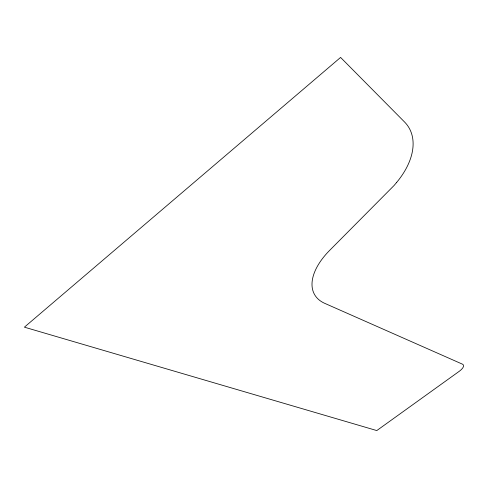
<?xml version="1.0" encoding="UTF-8"?>
<svg xmlns="http://www.w3.org/2000/svg" width="488" height="488" viewBox="0 0 488 488"><rect width="100%" height="100%" fill="white"/><g stroke="black" fill="none" stroke-linecap="round" stroke-linejoin="round"><path stroke-width="0.73" d="M396.598 182.481L394.109 185.452L329.729 250.301A64.111 34.508 -30.1 0 0 324.77 303.359L462.569 364.219A8.345 3.495 -30.2 0 1 459.507 371.118L376.791 430.569L24.4 327.167L340.587 57.431L404.522 121.969A74.347 46.165 -31.8 0 1 396.598 182.481"/></g></svg>
